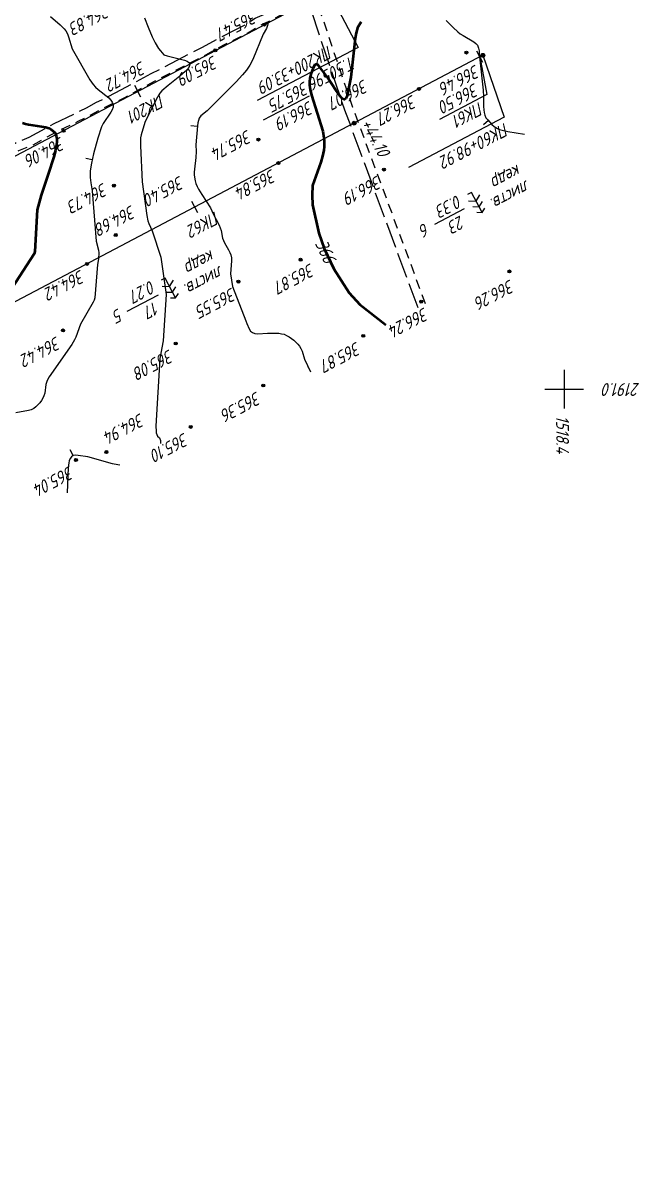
# Model space of a CAD drawing. Extents: x 1516777 to 1518423, y 2190420 to 2191479.
# Drawn here: x 1518231.9 to 1518423.2, y 2190756.9 to 2191113.6 of the extents above; entities that cross this region are included whole.
import ezdxf
from ezdxf.enums import TextEntityAlignment as Align

# ---------------------------------------------------------------- set-up
doc = ezdxf.new("R2010")
doc.units = 0
doc.linetypes.add('ИИDash_30_20', pattern=[5, 3, -2])
doc.linetypes.add('ИИDash_80_20', pattern=[10, 8, -2])
for name, color, linetype, lineweight in [('ИИ_ГЕОПУНКТ_025', 7, 'Continuous', 25), ('ИИ_ГЕОСЕТКА_025', 3, 'Continuous', 25), ('ИИ_ДОРОГА_025', 7, 'Continuous', 25), ('ИИ_ОТМЕТКА_025', 7, 'Continuous', 25), ('ИИ_ПИКЕТАЖ_025', 7, 'Continuous', 25), ('ИИ_РАЗМЕР_025', 7, 'Continuous', 25), ('ИИ_РЕЛЬЕФ_025', 34, 'Continuous', 25), ('ИИ_РЕЛЬЕФ_050', 34, 'Continuous', 50), ('ИИ_ТРАССА_ТРУБ_025', 7, 'Continuous', 25), ('ИИ_УГОДЬЯ_025', 7, 'Continuous', 25)]:
    doc.layers.add(name, color=color, linetype=linetype, lineweight=lineweight)
doc.styles.add('VNIPISIMPLEXCUR', font='simplex.shx', dxfattribs={"width": 0.8, "oblique": 15})
doc.dimstyles.new('ИИ-2000-м-dm$2', dxfattribs={"dimscale": 2, "dimtxt": 2.5, "dimasz": 2.5, "dimexe": 1.25, "dimexo": 0, "dimgap": 1, "dimtad": 2, "dimtoh": 1, "dimzin": 1, "dimdsep": 46, "dimtxsty": 'VNIPISIMPLEXCUR', "dimcen": 2.5, "dimaunit": 1, "dimazin": 0, "dimtfac": 1, "dimtmove": 1, "dimatfit": 2, "dimfxl": 1, "dimarcsym": 0})

# ---------------------------------------------------------------- blocks, each defined once
blk = doc.blocks.new('PICKET')
at = {"color": 0, "linetype": 'Continuous', "lineweight": 25}
for p, q in [((-0.2299999999999898, 0), (0.2299999999999898, 0)), ((0, 0.2299999999999898), (0, -0.2299999999999898))]:
    blk.add_line(p, q, dxfattribs=at)
blk.add_circle((0, 0), 0.23, dxfattribs=at)
at = {"color": 0, "linetype": 'Continuous', "style": 'VNIPISIMPLEXCUR', "oblique": 15, "width": 0.8}
blk.add_attdef('OTMETKA', (1.25, 0.3000000000000114), '', height=2, dxfattribs=at)
at = {"color": 8, "linetype": 'Continuous', "style": 'VNIPISIMPLEXCUR', "oblique": 15, "width": 0.8, "flags": 1}
blk.add_attdef('NOMER', (1.25, -2.699999999999989), '', height=2, dxfattribs=at)
blk = doc.blocks.new('ИИ053672А')
at = {"color": 0, "linetype": 'Continuous'}
for points in [[(0.8499999999999943, 2.009252271188814), (0, 2.5), (-0.8499999999999943, 2.009252271188814)], [(0.6999999999999886, 3.095854811567278), (0, 3.5), (-0.6999999999999886, 3.095854811567278)], [(0, 3.5), (0, 0), (0.6999999999999886, 0)], [(1, 0.9226497308103774), (0, 1.5), (-1, 0.9226497308103774)]]:
    blk.add_lwpolyline(points, dxfattribs=at)
at = {"color": 0, "linetype": 'Continuous', "style": 'VNIPISIMPLEXCUR', "oblique": 15, "width": 0.8}
blk.add_attdef('RACE1', text='', height=2, dxfattribs=at).set_placement((-2, 2.25), align=Align.RIGHT)
blk.add_attdef('HEIGHT', (2, 2.25), '', height=2, dxfattribs=at)
blk.add_attdef('DISTANCE', text='', height=2, dxfattribs=at).set_placement((8.5, 1.75), align=Align.MIDDLE_LEFT)
blk.add_attdef('RACE2', text='', height=2, dxfattribs=at).set_placement((-2, 1.25), align=Align.TOP_RIGHT)
blk.add_attdef('THICKNESS', text='', height=2, dxfattribs=at).set_placement((2, 1.25), align=Align.TOP_LEFT)
blk = doc.blocks.new('ИИ050052Р')
at = {"linetype": 'Continuous', "lineweight": 25}
h = blk.add_hatch(color=0, dxfattribs=at)
edge = h.paths.add_edge_path()
edge.add_arc((0, 0), 0.15, 0, 360)
at = {"color": 0, "linetype": 'Continuous', "lineweight": 25}
for radius in [0.75, 0.15]:
    blk.add_circle((0, 0), radius, dxfattribs=at)
at = {"color": 0, "linetype": 'Continuous', "style": 'VNIPISIMPLEXCUR', "oblique": 15, "width": 0.8}
for tag, p in [('CENTRE', (1.449999999999999, 0.6999999999999993)), ('HEIGHT', (1.449999999999999, -2.699999999999999))]:
    blk.add_attdef(tag, p, '', height=2, dxfattribs=at)
for tag, p in [('NUMBER', (-2, -1)), ('STATIONING', (-2, -4.399999999999999)), ('ALPHA', (-2, -7.799999999999999))]:
    blk.add_attdef(tag, text='', height=2, dxfattribs=at).set_placement(p, align=Align.RIGHT)
at = {"color": 253, "linetype": 'Continuous', "style": 'VNIPISIMPLEXCUR', "oblique": 15, "width": 0.8, "flags": 1}
blk.add_attdef('NOTE', text='', height=1.6, dxfattribs=at).set_placement((-2, -10.8), align=Align.RIGHT)
blk = doc.blocks.new('ИИ15001')
at = {"color": 0, "linetype": 'Continuous', "lineweight": 25}
blk.add_lwpolyline([(0, 1), (0, -1)], dxfattribs=at)
at = {"color": 0, "linetype": 'Continuous', "lineweight": 25, "style": 'VNIPISIMPLEXCUR', "oblique": 15, "width": 0.8}
blk.add_attdef('STATIONING', text='', height=2, dxfattribs=at).set_placement((0, 2), align=Align.CENTER)
at = {"color": 7, "linetype": 'Continuous', "lineweight": 25, "style": 'VNIPISIMPLEXCUR', "oblique": 15, "width": 0.8}
blk.add_attdef('HEIGHT', text='', height=2, dxfattribs=at).set_placement((0, -2), align=Align.TOP_CENTER)
blk = doc.blocks.new('ИИ15002')
at = {"linetype": 'Continuous', "lineweight": 25}
h = blk.add_hatch(color=0, dxfattribs=at)
edge = h.paths.add_edge_path()
edge.add_arc((0, 0), 0.3, 0, 360)
at = {"color": 0, "linetype": 'Continuous', "lineweight": 25}
blk.add_circle((0, 0), 0.3, dxfattribs=at)
at = {"color": 0, "linetype": 'Continuous', "style": 'VNIPISIMPLEXCUR', "oblique": 15, "width": 0.8}
blk.add_attdef('STATIONING', (1, 1.3), '', height=2, rotation=90, dxfattribs=at)
at = {"color": 7, "linetype": 'Continuous', "style": 'VNIPISIMPLEXCUR', "oblique": 15, "width": 0.8}
blk.add_attdef('HEIGHT', text='', height=2, dxfattribs=at).set_placement((0, -1.3), align=Align.TOP_CENTER)
blk = doc.blocks.new('ИИ053296')
at = {"color": 0, "linetype": 'Continuous', "lineweight": 25}
blk.add_lwpolyline([(0, 0), (1, 0)], dxfattribs=at)
blk = doc.blocks.new('ИИ05012')
at = {"color": 0, "linetype": 'Continuous', "lineweight": 25, "flags": 128}
for points in [[(0, 3), (0, -3)], [(-3, 0), (3, 0)]]:
    blk.add_lwpolyline(points, dxfattribs=at)
blk = doc.blocks.new('*D37')
at = {"layer": 'Defpoints', "color": 0, "transparency": 16777216}
for p in [(1516997.989117689, 2191462.818703343), (1518374.712982949, 2191103.606966416), (1517445.628366238, 2190623.90094925), (1517459.225933273, 2190587.383062673), (1517312.459169507, 2190543.969234263)]:
    blk.add_point(p, dxfattribs=at)
at = {"layer": 'ИИ_РАЗМЕР_025', "color": 0, "lineweight": -2, "transparency": 16777216}
for p, q in [((1517451.907036027, 2190631.639775507), (1517459.401615177, 2190635.588219115)), ((1517448.197307658, 2190623.461034629), (1517451.907036027, 2190631.639775507))]:
    blk.add_line(p, q, dxfattribs=at)
blk.add_arc((1517445.242116811, 2190613.924593856), 9.983829704201575, 50.89385693901729, 94.67139351845833, dxfattribs=at)
at = {"layer": 'ИИ_РАЗМЕР_025', "color": 0, "transparency": 16777216}
for points in [[(1517444.615323773, 2190623.235151891), (1517444.242725695, 2190624.515366111), (1517440.588382073, 2190622.757464767)], [(1517452.055120985, 2190622.094429455), (1517451.023893696, 2190621.249238318), (1517454.075080751, 2190618.578152021)]]:
    blk.add_solid(points, dxfattribs=at)
at = {"layer": 'ИИ_РАЗМЕР_025', "color": 0, "transparency": 16777216, "insert": (1517457.495017702, 2190631.192871004), "char_height": 4, "attachment_point": 5, "rotation": 207.7820525492964, "style": 'VNIPISIMPLEXCUR'}
blk.add_mtext('90%%d', dxfattribs=at)
blk = doc.blocks.new('*D38')
at = {"layer": 'Defpoints', "color": 0, "transparency": 16777216}
for p in [(1518374.712982949, 2191103.606966416), (1517383.3, 2190581.34), (1517389.762353102, 2190577.241759447), (1517312.459169507, 2190543.969234263), (1517433.621501464, 2190485.815147318)]:
    blk.add_point(p, dxfattribs=at)
at = {"layer": 'ИИ_РАЗМЕР_025', "color": 0, "lineweight": -2, "transparency": 16777216}
for p, q in [((1517396.55163276, 2190576.556311219), (1517404.046211911, 2190580.504754826)), ((1517390.593635129, 2190579.047496749), (1517396.55163276, 2190576.556311219))]:
    blk.add_line(p, q, dxfattribs=at)
blk.add_arc((1517383.32019976, 2190581.301654978), 7.614728582876131, 328.2343883130885, 357.3274604220979, dxfattribs=at)
at = {"layer": 'ИИ_РАЗМЕР_025', "color": 0, "transparency": 16777216}
for points in [[(1517390.275920276, 2190580.80168265), (1517391.577371895, 2190581.091512707), (1517390.057155916, 2190584.850952535)], [(1517390.249035033, 2190576.805401738), (1517389.339583188, 2190577.78042744), (1517386.869232006, 2190574.564559053)]]:
    blk.add_solid(points, dxfattribs=at)
at = {"layer": 'ИИ_РАЗМЕР_025', "color": 0, "transparency": 16777216, "insert": (1517402.139614436, 2190576.109406715), "char_height": 4, "attachment_point": 5, "rotation": 207.7820525492964, "style": 'VNIPISIMPLEXCUR'}
blk.add_mtext('90%%d', dxfattribs=at)
blk = doc.blocks.new('*D39')
at = {"layer": 'Defpoints', "color": 0, "transparency": 16777216}
for p in [(1518374.712982949, 2191103.606966416), (1517346.49, 2190565.290000001), (1517354.447122286, 2190558.501734652), (1517312.459169507, 2190543.969234264), (1517398.189337402, 2190467.149850846)]:
    blk.add_point(p, dxfattribs=at)
at = {"layer": 'ИИ_РАЗМЕР_025', "color": 0, "lineweight": -2, "transparency": 16777216}
blk.add_arc((1517347.888675645, 2190562.634913045), 7.752185883918825, 327.6817192129627, 357.8801865945453, dxfattribs=at)
at = {"layer": 'ИИ_РАЗМЕР_025', "color": 0, "transparency": 16777216}
for points in [[(1517354.985537163, 2190562.200113174), (1517356.285575668, 2190562.496217316), (1517354.747243989, 2190566.24828076)], [(1517354.892350127, 2190558.000723769), (1517353.987610851, 2190558.980123902), (1517351.501780091, 2190555.776206007)]]:
    blk.add_solid(points, dxfattribs=at)
at = {"layer": 'ИИ_РАЗМЕР_025', "color": 0, "transparency": 16777216, "insert": (1517360.548460298, 2190560.365579564), "char_height": 4, "attachment_point": 5, "rotation": 207.7820525492964, "style": 'VNIPISIMPLEXCUR'}
blk.add_mtext('90%%d', dxfattribs=at)
blk = doc.blocks.new('*D40')
at = {"layer": 'Defpoints', "color": 0, "transparency": 16777216}
for p in [(1518374.712982949, 2191103.606966416), (1517312.45916951, 2190543.96923426), (1517312.459169506, 2190543.969234263), (1517316.727927215, 2190536.606438646), (1517283.11858582, 2190423.927689761)]:
    blk.add_point(p, dxfattribs=at)
at = {"layer": 'ИИ_РАЗМЕР_025', "color": 0, "lineweight": -2, "transparency": 16777216}
for p, q in [((1517319.167893412, 2190538.732243212), (1517325.535950463, 2190526.652928907)), ((1517325.535950463, 2190526.652928907), (1517340.042234813, 2190534.29541884))]:
    blk.add_line(p, q, dxfattribs=at)
blk.add_arc((1517312.459169512, 2190543.969234265), 8.510760933244187, 283.4478863976549, 0.5992062132951251, dxfattribs=at)
at = {"layer": 'ИИ_РАЗМЕР_025', "color": 0, "transparency": 16777216}
for points in [[(1517320.323141391, 2190543.894806659), (1517321.615788667, 2190544.221671768), (1517319.988869702, 2190547.936181039)], [(1517314.436769138, 2190535.025158084), (1517314.440109387, 2190536.358487233), (1517310.438451814, 2190535.701843405)]]:
    blk.add_solid(points, dxfattribs=at)
at = {"layer": 'ИИ_РАЗМЕР_025', "color": 0, "transparency": 16777216, "insert": (1517334.807350273, 2190527.716008701), "char_height": 4, "attachment_point": 5, "rotation": 207.7820525492964, "style": 'VNIPISIMPLEXCUR'}
blk.add_mtext("131°31'", dxfattribs=at)

msp = doc.modelspace()

# ---------------------------------------------------------------- linework, layer by layer
at = {"layer": 'ИИ_ГЕОПУНКТ_025'}
for points in [[(1518326.78, 2191123.61), (1518336.016442044, 2191106.076545317), (1518304.642890483, 2191089.54770539)], [(1518320.778546869, 2191090.969515143), (1518306.489555885, 2191083.441504033)]]:
    msp.add_lwpolyline(points, dxfattribs=at)
at = {"layer": 'ИИ_ДОРОГА_025', "linetype": 'ИИDash_80_20', "flags": 128}
for points in [[(1517639.368673277, 2190764.984897732), (1517644.163435929, 2190767.510728958), (1517649.587047932, 2190770.432937525), (1517656.940542595, 2190774.176471267), (1517664.57973778, 2190777.988471639), (1517674.980222026, 2190783.800785466), (1517684.176293588, 2190788.730161854), (1517697.521508989, 2190795.721039357), (1517711.330754033, 2190802.988153902), (1517728.343465528, 2190812.138742147), (1517741.528137538, 2190818.933071143), (1517752.693519745, 2190824.661844882), (1517767.407822817, 2190832.186800128), (1517779.050532535, 2190839.001753569), (1517789.991667708, 2190844.613658411), (1517803.343580541, 2190851.797671647), (1517817.03714588, 2190858.666056652), (1517831.334933358, 2190866.256966677), (1517856.639239841, 2190879.218688997), (1517876.395194091, 2190889.646149937), (1517887.535465779, 2190896.201734145), (1517902.543638953, 2190904.108200682), (1517917.684139739, 2190912.222081058), (1517927.845247663, 2190917.573854963), (1517945.30185988, 2190926.771398977), (1517966.396741163, 2190937.261420131), (1517985.62398216, 2190947.597395307), (1517994.28272656, 2190952.108897195), (1517997.892411249, 2190953.931309348), (1517999.645513805, 2190954.897795484), (1518008.077674858, 2190959.486226392), (1518018.798433096, 2190964.76262495), (1518035.590642554, 2190973.731653851), (1518049.698598013, 2190980.714800183), (1518052.886969491, 2190982.394401203), (1518056.522543891, 2190984.446829514), (1518059.90868578, 2190986.253098117), (1518063.364932412, 2190988.218004722), (1518066.641053115, 2190989.979565585), (1518070.851691571, 2190992.400026629), (1518075.311931195, 2190994.899635718), (1518079.061770521, 2190996.975972557), (1518085.685833693, 2191000.694046503), (1518088.550415467, 2191002.150470668), (1518088.800248918, 2191002.285872027), (1518093.55694267, 2191004.863840652), (1518097.985137812, 2191006.821001476), (1518101.353949125, 2191008.34322575), (1518106.023169497, 2191010.681662585), (1518110.908102847, 2191013.254745322), (1518115.30226972, 2191015.691206365), (1518119.013772996, 2191017.810115699), (1518124.070321271, 2191020.360768598), (1518129.023633451, 2191022.884427103), (1518134.93640099, 2191025.848404176), (1518143.333326263, 2191030.330653211), (1518151.610809529, 2191034.633427391), (1518159.437619986, 2191038.701533182), (1518165.776339255, 2191042.115924427), (1518173.17601405, 2191046.01312368), (1518181.879914613, 2191050.598095454), (1518188.366430946, 2191053.890077773), (1518194.298112208, 2191057.098163983), (1518199.687449112, 2191059.968988622), (1518204.692836926, 2191063.957668663), (1518207.048531729, 2191065.908061584), (1518208.568008029, 2191067.209505137), (1518210.997862192, 2191068.533871476), (1518214.159402466, 2191069.770072536), (1518217.420829106, 2191071.263785854), (1518221.975458422, 2191072.987720272), (1518225.595327297, 2191074.105757674), (1518229.415145918, 2191076.382532424), (1518233.842165884, 2191078.152014776), (1518241.544131789, 2191082.417925497), (1518247.90921794, 2191085.467336688), (1518251.779453198, 2191087.439322539), (1518254.541643586, 2191088.927641307), (1518257.464481076, 2191090.3989028), (1518262.490791325, 2191092.946108616), (1518271.712093893, 2191097.938283925), (1518281.797364991, 2191103.150028639), (1518287.663517623, 2191106.152858089), (1518293.094060072, 2191109.137418419), (1518297.579456582, 2191111.378426614), (1518301.11159645, 2191113.243076009), (1518303.993069893, 2191115.094063941), (1518307.63272532, 2191116.740974429), (1518313.540745473, 2191119.924323246), (1518316.326911749, 2191121.327336478), (1518319.607282392, 2191122.880032004)], [(1518354.61191077, 2191025.199390482), (1518331.903937492, 2191086.526256074), (1518320.445992716, 2191120.400472569)]]:
    msp.add_lwpolyline(points, dxfattribs=at)
at = {"layer": 'ИИ_ДОРОГА_025', "linetype": 'ИИDash_30_20', "flags": 128}
for points in [[(1517642.705732725, 2190763.804127439), (1517645.385984286, 2190765.216056158), (1517650.793616398, 2190768.129654858), (1517658.110793516, 2190771.854699981), (1517665.795044955, 2190775.689183672), (1517676.228678647, 2190781.520023077), (1517685.393735351, 2190786.432774551), (1517698.730165859, 2190793.419050096), (1517712.551992766, 2190800.692785846), (1517729.554860238, 2190809.838079309), (1517742.717088661, 2190816.620842669), (1517753.878886027, 2190822.347777085), (1517768.657457246, 2190829.905599326), (1517780.301513525, 2190836.721340964), (1517791.201051478, 2190842.311909846), (1517804.542637019, 2190849.490366469), (1517818.22975138, 2190856.355515808), (1517832.537274112, 2190863.951594425), (1517857.838777467, 2190876.911880888), (1517877.662001206, 2190887.374847577), (1517888.801393263, 2190893.929914161), (1517903.763628613, 2190901.812180159), (1517918.904022879, 2190909.926003451), (1517929.056865988, 2190915.273424344), (1517946.486843035, 2190924.456934781), (1517967.59142202, 2190934.951778389), (1517986.840267424, 2190945.299367432), (1517995.469364185, 2190949.795421886), (1517999.10633407, 2190951.631609446), (1518000.894520655, 2190952.617437421), (1518009.273600493, 2190957.176983742), (1518019.985282473, 2190962.44891527), (1518036.780086148, 2190971.41932979), (1518050.881376618, 2190978.39917709), (1518054.132223432, 2190980.111689469), (1518057.773666818, 2190982.16743106), (1518061.163255192, 2190983.975538119), (1518064.623250275, 2190985.942575751), (1518067.904839048, 2190987.707076779), (1518072.135157488, 2190990.138850749), (1518076.577221096, 2190992.628273628), (1518080.327819788, 2190994.705030939), (1518086.91183072, 2190998.400623639), (1518089.759232115, 2190999.848312875), (1518090.039114963, 2191000), (1518094.703761284, 2191002.528082002), (1518099.045988706, 2191004.447247063), (1518102.471837627, 2191005.995244236), (1518107.21128515, 2191008.368852199), (1518112.144494251, 2191010.967363637), (1518116.577250722, 2191013.425221694), (1518120.244608138, 2191015.518928013), (1518125.245963799, 2191018.041740339), (1518130.196371528, 2191020.563919058), (1518136.131346948, 2191023.53902859), (1518144.54513286, 2191028.030277775), (1518152.809993807, 2191032.326490662), (1518160.653734389, 2191036.403396145), (1518166.998659389, 2191039.821130147), (1518174.387595866, 2191043.712673833), (1518183.074198365, 2191048.28853346), (1518189.573407176, 2191051.58695736), (1518195.527747442, 2191054.807298448), (1518201.120818583, 2191057.786649475), (1518206.332199824, 2191061.939481006), (1518208.723369037, 2191063.919244896), (1518210.052000568, 2191065.057228385), (1518212.097797316, 2191066.172268287), (1518215.174951806, 2191067.375473469), (1518218.423485924, 2191068.863282091), (1518222.820105539, 2191070.527409587), (1518226.659549069, 2191071.713265102), (1518230.570361737, 2191074.044276185), (1518234.958931261, 2191075.798389873), (1518242.736721188, 2191080.106297471), (1518249.061255996, 2191083.13628116), (1518252.986447039, 2191085.136268416), (1518255.743027144, 2191086.621564261), (1518258.636640794, 2191088.078115424), (1518263.697576893, 2191090.642868738), (1518272.927934181, 2191095.639946037), (1518282.986547413, 2191100.837914821), (1518288.88227467, 2191103.855883248), (1518294.301684448, 2191106.834325198), (1518298.767536869, 2191109.065568712), (1518302.423496302, 2191110.995583604), (1518305.238238523, 2191112.803705034), (1518308.786682395, 2191114.409343136), (1518314.74230841, 2191117.618342858), (1518317.467939233, 2191118.99087261), (1518320.445992716, 2191120.400472569)], [(1518356.931856486, 2191026.421630537), (1518334.355003731, 2191087.394382154), (1518322.801247169, 2191121.551856183)]]:
    msp.add_lwpolyline(points, dxfattribs=at)
at = {"layer": 'ИИ_ПИКЕТАЖ_025', "color": 4}
msp.add_lwpolyline([(1518374.712982948, 2191103.606966415), (1518381.322700856, 2191084.397928998), (1518351.673635369, 2191068.777617205)], dxfattribs=at)
at = {"layer": 'ИИ_ПИКЕТАЖ_025', "color": 4, "elevation": 366.5}
msp.add_lwpolyline([(1518373.755419601, 2191103.102483802), (1518375.962725243, 2191091.490901801), (1518361.22269073, 2191083.725262947)], dxfattribs=at)
at = {"layer": 'ИИ_РЕЛЬЕФ_025'}
for points, elevation in [([(1518240.412819447, 2191115.644174856), (1518243.43561978, 2191113.113082966), (1518244.100285077, 2191112.47652281), (1518244.684571578, 2191111.835931996), (1518245.166496842, 2191111.190052632), (1518245.682369518, 2191110.274529839), (1518246.06864952, 2191109.353276676), (1518247.181793954, 2191105.649162791), (1518252.607362319, 2191095.98926631), (1518253.667866667, 2191094.494666667), (1518254.380312913, 2191093.694621147), (1518255.193264805, 2191092.960911351), (1518258.540754832, 2191090.364339459), (1518259.174204455, 2191089.718490823), (1518259.635347524, 2191089.041450928), (1518259.878715341, 2191088.316965277), (1518259.866006379, 2191087.52059099), (1518259.613355197, 2191086.724579125), (1518259.178971761, 2191085.918613449), (1518256.788314757, 2191082.38888798), (1518256.318419512, 2191081.378409756), (1518255.13673912, 2191077.930562314), (1518253.750045198, 2191072.968198372), (1518253.12972347, 2191070.098794515), (1518252.861144866, 2191068.389213144), (1518252.78056369, 2191067.623931548), (1518252.737644034, 2191066.626729815), (1518252.769569388, 2191065.709247286), (1518252.976306024, 2191064.026473437), (1518253.337441667, 2191061.556666667), (1518254.606370588, 2191045.956470588), (1518255.321687722, 2191043.160152035), (1518255.439728572, 2191042.233093877), (1518255.298051209, 2191040.452757452), (1518255.0225454, 2191038.678032153), (1518254.17482094, 2191028.352140227), (1518254.017245454, 2191027.619090909), (1518253.734730504, 2191026.917027732), (1518249.744, 2191020.114416), (1518248.285030113, 2191016.094618818), (1518247.878518519, 2191015.256666667), (1518247.01371364, 2191013.799824841), (1518240.047885041, 2191003.795982725), (1518239.629255485, 2191003.038505523), (1518239.2899, 2191002.296733333), (1518239.021807465, 2191001.373882598), (1518238.647054894, 2190998.710769374), (1518238.408420089, 2190997.862448041), (1518238.040215566, 2190997.137573182), (1518237.605539702, 2190996.410018042), (1518237.108022548, 2190995.704226378), (1518236.551294154, 2190995.044641946), (1518235.920062664, 2190994.47976073), (1518235.274723853, 2190993.961869797), (1518234.478697746, 2190993.56704034), (1518233.587121789, 2190993.293667283), (1518229.702318464, 2190992.605029733)], 364.5), ([(1518269.680181012, 2191115.215841118), (1518270.728257852, 2191112.303484478), (1518272.020061038, 2191109.318012387), (1518272.990281356, 2191107.439379242), (1518274.029246497, 2191105.756702255), (1518274.569561125, 2191105.017403811), (1518275.12112526, 2191104.361362194), (1518275.68196, 2191103.8), (1518276.639191969, 2191103.475381597), (1518282.038021186, 2191102.092948036), (1518282.837482584, 2191101.762034608), (1518283.409229728, 2191101.378792806), (1518283.695714286, 2191100.928571429), (1518283.663016822, 2191100.425012797), (1518283.384754045, 2191099.858935816), (1518282.899699426, 2191099.240211804), (1518282.246626435, 2191098.578712079), (1518280.59151922, 2191097.166870762), (1518276.971117025, 2191094.264217582), (1518275.054447356, 2191092.592124077), (1518274.414848781, 2191091.855151219), (1518274.052461735, 2191091.314784998), (1518273.259793618, 2191089.922729422), (1518269.737078049, 2191082.740239025), (1518268.61835028, 2191078.968878875), (1518268.433233333, 2191078.009708333), (1518268.365119692, 2191077.184876069), (1518268.385649076, 2191075.508141107), (1518268.946538462, 2191064.292307692), (1518270.330428326, 2191053.921432551), (1518270.685354545, 2191052.257727273), (1518270.981394173, 2191051.350447752), (1518271.985377273, 2191049.082727273), (1518274.74, 2191040.93005), (1518276.333076923, 2191029.352342308), (1518275.4633, 2191014.973333334), (1518274.422177778, 2191009.455555556), (1518273.159660183, 2190988.475468217), (1518273.222325987, 2190986.954545843), (1518273.309041074, 2190986.351148315), (1518273.718964671, 2190985.415922679), (1518274.243548915, 2190984.805874184), (1518274.569012503, 2190984.045434029), (1518274.613160195, 2190983.296845655), (1518274.605094475, 2190983.048604426)], 365), ([(1518308.063407109, 2191113.798644758), (1518307.837916529, 2191112.860626229), (1518307.496233847, 2191111.943118568), (1518306.46429218, 2191110.169635848), (1518303.243429469, 2191102.29101231), (1518302.339610088, 2191100.599339711), (1518301.292247428, 2191099.009854984), (1518300.112472509, 2191097.51905837), (1518298.123247702, 2191095.3518971), (1518289.134125117, 2191086.4117047), (1518287.17845136, 2191084.813129701), (1518286.656735892, 2191084.054842166), (1518286.391977952, 2191083.385685043), (1518286.193823679, 2191082.60118841), (1518286.048952339, 2191081.724420168), (1518285.552704833, 2191075.817909452), (1518285.672721768, 2191073.712649951), (1518285.530825276, 2191071.890093534), (1518285.130199117, 2191068.223562927), (1518285.090893189, 2191067.318085365), (1518285.110578238, 2191066.423421985), (1518285.352683226, 2191064.671260436), (1518285.620893362, 2191063.791090711), (1518285.977683426, 2191062.927159394), (1518286.407421666, 2191062.076600882), (1518287.423215664, 2191060.404139871), (1518290.145071098, 2191056.256419357), (1518290.956577386, 2191054.367507539), (1518292.818637013, 2191050.866623153), (1518293.185867673, 2191049.995811418), (1518293.425068866, 2191049.210702877), (1518293.900322512, 2191046.866249888), (1518294.145154078, 2191046.080038995), (1518294.485862174, 2191045.35576661), (1518295.772280144, 2191043.169857985), (1518296.154341392, 2191042.411607105), (1518296.489192308, 2191041.643115385), (1518296.623758909, 2191040.730460249), (1518296.641476645, 2191039.771712829), (1518296.322851373, 2191035.783082195), (1518297.018156839, 2191031.873035106), (1518301.06816682, 2191021.166842779), (1518301.446267192, 2191020.378815499), (1518302.147127801, 2191018.720220877), (1518302.580568308, 2191018.014733658), (1518303.143135795, 2191017.501839912), (1518303.917283264, 2191017.229056022), (1518304.835374971, 2191017.170965611), (1518307.836411639, 2191017.364740344), (1518308.708408624, 2191017.336937991), (1518310.473056321, 2191017.363441723), (1518311.338920563, 2191017.311258788), (1518312.183957879, 2191017.176278861), (1518313.016759228, 2191016.992655118), (1518313.767140887, 2191016.652798885), (1518314.526134601, 2191016.215860076), (1518315.274091615, 2191015.702215204), (1518315.991363174, 2191015.132240784), (1518316.658300521, 2191014.52631333), (1518317.255254901, 2191013.904809353), (1518317.762577557, 2191013.28810537), (1518318.222150899, 2191012.541095882), (1518318.557392482, 2191011.750242935), (1518319.349977075, 2191009.302523881), (1518321.179408809, 2191005.355147645)], 365.5), ([(1518363.333521578, 2191114.436742275), (1518365.534947809, 2191112.205481535), (1518366.915953187, 2191110.933743201), (1518367.713074684, 2191110.311260017), (1518368.575859056, 2191109.754092402), (1518371.936476153, 2191107.802774037), (1518372.567213043, 2191107.290331575), (1518373.039468066, 2191106.730463605), (1518373.409928354, 2191105.865231039), (1518373.538283419, 2191104.959466518), (1518373.569796395, 2191104.037489215), (1518373.649730415, 2191103.123618302), (1518374.791370081, 2191092.744954913), (1518374.8969323, 2191090.766291096), (1518374.964212645, 2191087.702067106), (1518375.03520635, 2191086.731980851), (1518375.160837847, 2191085.819631556), (1518375.35931973, 2191084.984264874), (1518375.648864597, 2191084.245126458), (1518376.303542899, 2191083.556440715), (1518377.527033678, 2191082.174852888), (1518378.291874405, 2191081.516058235), (1518379.289464188, 2191080.901334709), (1518379.935780701, 2191080.614623425), (1518380.698982055, 2191080.363282837), (1518382.512645727, 2191079.942797789), (1518387.627715088, 2191079.088622994)], 366.5), ([(1518320.623795843, 2191006.5539972), (1518320.441366434, 2191006.94762627)], 365.5), ([(1518261.962549556, 2190976.388006857), (1518261.356761712, 2190976.461750933), (1518259.671657495, 2190976.804029643), (1518252.049627073, 2190978.92586194), (1518249.058279915, 2190979.41230377), (1518248.168802377, 2190979.466378677), (1518247.467691655, 2190979.331326938), (1518247.000669598, 2190978.931327806), (1518246.583126618, 2190978.481650011), (1518246.277224983, 2190977.700327754), (1518246.135249791, 2190977.123471676), (1518245.935640814, 2190975.587189959), (1518245.623056348, 2190967.779709285)], 365)]:
    msp.add_lwpolyline(points, dxfattribs=dict(at, elevation=elevation))
at = {"layer": 'ИИ_РЕЛЬЕФ_050'}
for points, elevation in [([(1518336.908205129, 2191114.039487179), (1518335.844096792, 2191112.124640873), (1518335.53682803, 2191111.271944445), (1518335.372111951, 2191110.59917746), (1518335.104739705, 2191108.97311625), (1518333.695538795, 2191096.815709707), (1518333.287405251, 2191094.801032712), (1518332.718256263, 2191091.596085236), (1518332.471138164, 2191090.771678721), (1518332.166618296, 2191090.191181516), (1518331.787476127, 2191089.927766414), (1518331.351777777, 2191090.016059895), (1518330.847015775, 2191090.397815892), (1518330.285377824, 2191091.021246902), (1518329.04022489, 2191092.78598395), (1518326.403666581, 2191096.936908078), (1518325.785152682, 2191097.802014102), (1518323.978184953, 2191100.050686882), (1518323.42422356, 2191100.602301604), (1518322.954894236, 2191100.807516302), (1518322.366173982, 2191100.335187352), (1518321.904808995, 2191099.363384963), (1518321.418363846, 2191098.078346299), (1518321.201976673, 2191097.302713356), (1518321.032945767, 2191096.431341097), (1518320.933370629, 2191095.458981842), (1518320.925350758, 2191094.380387911), (1518320.985642975, 2191093.698322481), (1518321.109905099, 2191092.948559225), (1518321.519284353, 2191091.272107389), (1518325.014100297, 2191080.017762333), (1518325.370924064, 2191078.026957579), (1518325.462844351, 2191077.083746373), (1518325.486752, 2191076.184052), (1518325.43795823, 2191075.184664623), (1518325.325912968, 2191074.20578381), (1518324.942428687, 2191072.299698723), (1518324.397020588, 2191070.446110441), (1518321.810578651, 2191063.162999319), (1518321.665843943, 2191060.208406033), (1518321.86160625, 2191057.187408086), (1518323.818730263, 2191048.380390864), (1518325.450669375, 2191043.62818566), (1518328.451318494, 2191037.30301948), (1518333.207514491, 2191029.904923776), (1518336.556916909, 2191026.214618933), (1518344.549055629, 2191019.897876514)], 366), ([(1518231.773926804, 2191082.668958287), (1518232.660183845, 2191082.368154561), (1518233.644759452, 2191082.141801781), (1518238.964699579, 2191081.293089643), (1518239.892556748, 2191081.01321508), (1518240.648488992, 2191080.597578944), (1518241.300813723, 2191080.101122634), (1518241.849612403, 2191079.524560723), (1518242.106467626, 2191078.930284022), (1518242.274864174, 2191078.265709579), (1518242.361274632, 2191077.535981133), (1518242.372171588, 2191076.74624242), (1518242.314027626, 2191075.901637177), (1518242.016507294, 2191074.068402051), (1518241.520494326, 2191072.077425652), (1518239.751867383, 2191066.679912787), (1518237.558316606, 2191060.146316241), (1518236.307114286, 2191055.67), (1518235.580185714, 2191042.687428572), (1518235.379904546, 2191042.011818182), (1518227.376666667, 2191029.628888889)], 364)]:
    msp.add_lwpolyline(points, dxfattribs=dict(at, elevation=elevation))
at = {"layer": 'ИИ_ТРАССА_ТРУБ_025', "color": 4}
for points in [[(1518356.054384463, 2191139.029917545), (1518326.78, 2191123.61), (1518126.36, 2191018.02), (1517878.75, 2190887.57), (1517637.12, 2190760.28), (1517400.06, 2190635.39), (1517285.1, 2190853.45), (1517160.06, 2191090.88), (1517083.07, 2191237.03), (1516971.454696505, 2191448.835863468)], [(1518374.712982948, 2191103.606966415), (1517312.459169506, 2190543.969234263), (1516865.230252395, 2191392.858784392)]]:
    msp.add_lwpolyline(points, dxfattribs=at)
at = {"layer": 'ИИ_УГОДЬЯ_025'}
for points in [[(1518368.966783307, 2191055.950974228), (1518359.734924283, 2191051.087262202)], [(1518273.845912755, 2191029.192072032), (1518264.129311409, 2191024.072978392)]]:
    msp.add_lwpolyline(points, dxfattribs=at)

# ---------------------------------------------------------------- block references
at = {"layer": 'ИИ_ГЕОПУНКТ_025'}
ref = msp.add_blockref('ИИ050052Р', (1518326.78, 2191123.61, 365.75), dxfattribs=dict(at, xscale=2, yscale=2, zscale=2, rotation=207.7819444444445))
ref.add_attrib('NUMBER', 'Т.50596', dxfattribs={"layer": '0', "color": 0, "linetype": 'Continuous', "height": 3.999999999999998, "rotation": 207.7819444471985, "style": 'VNIPISIMPLEXCUR', "oblique": 14.99999999999995, "width": 0.8000000000000008}).set_placement((1518320.322735983, 2191096.310732919), align=Align.RIGHT)
ref.add_attrib('CENTRE', '366.19', (1518320.929839826, 2191089.593365071), dxfattribs={"layer": '0', "color": 0, "linetype": 'Continuous', "height": 3.999999999999998, "rotation": 207.7819444471985, "style": 'VNIPISIMPLEXCUR', "oblique": 14.99999999999995, "width": 0.8000000000000008})
ref.add_attrib('HEIGHT', '365.75', (1518319.417299478, 2191095.659862341), dxfattribs={"layer": '0', "color": 0, "linetype": 'Continuous', "height": 3.999999999999998, "rotation": 207.7819444471985, "style": 'VNIPISIMPLEXCUR', "oblique": 14.99999999999995, "width": 0.8000000000000008})
ref.add_attrib('STATIONING', 'ПК200+33.09', dxfattribs={"layer": '0', "color": 0, "linetype": 'Continuous', "height": 3.999999999999998, "rotation": 207.7819444471985, "style": 'VNIPISIMPLEXCUR', "oblique": 14.99999999999995, "width": 0.8000000000000008}).set_placement((1518304.65519683, 2191095.188770509), align=Align.RIGHT)
at = {"layer": 'ИИ_ГЕОСЕТКА_025', "xscale": 2, "yscale": 2, "zscale": 2}
msp.add_blockref('ИИ05012', (1518400, 2191000), dxfattribs=at)
at = {"layer": 'ИИ_ОТМЕТКА_025', "xscale": 2, "yscale": 2, "zscale": 2, "rotation": 207.7819444444445}
for p, values in [((1518259.63, 2191121.3, 364.83), {'OTMETKA': '364.83'}), ((1518354.90100639, 2191093.169225933, 366.27), {'OTMETKA': '366.27'}), ((1518311.214854023, 2191070.153616172, 365.84), {'OTMETKA': '365.84'}), ((1518343.9999, 2191068.14, 366.19), {'OTMETKA': '366.19'}), ((1518251.796495799, 2191038.849652069, 364.42), {'OTMETKA': '364.42'}), ((1518298.79927706, 2191033.33962329, 365.55), {'OTMETKA': '365.55'}), ((1518244.32, 2191018.19, 364.42), {'OTMETKA': '364.42'}), ((1518337.56, 2191016.52, 365.87), {'OTMETKA': '365.87'}), ((1518279.36, 2191014.14, 365.08), {'OTMETKA': '365.08'}), ((1518306.5299, 2191001.09, 365.36), {'OTMETKA': '365.36'}), ((1518283.9899, 2190988.25, 365.1), {'OTMETKA': '365.10'}), ((1518248.34584498, 2190977.95638849, 365.04), {'OTMETKA': '365.04'})]:
    msp.add_blockref('PICKET', p, dxfattribs=at).add_auto_attribs(values)
at = {"layer": 'ИИ_ОТМЕТКА_025'}
ref = msp.add_blockref('PICKET', (1518306.877865224, 2191113.16201981, 365.47), dxfattribs=dict(at, xscale=2, yscale=2, zscale=2, rotation=207.7819444444445))
ref.add_attrib('OTMETKA', '365.47', (1518303.343178949, 2191117.769565401, 365.47), dxfattribs={"layer": '0', "color": 0, "linetype": 'Continuous', "height": 4, "rotation": 207.7819444471985, "style": 'VNIPISIMPLEXCUR', "oblique": 15, "width": 0.8})
ref = msp.add_blockref('PICKET', (1518291.62, 2191105.15, 365.09), dxfattribs=dict(at, xscale=2, yscale=2, zscale=2, rotation=207.7819444444445))
ref.add_attrib('OTMETKA', '365.09', (1518291.181221636, 2191103.708676202, -348.3100000000001), dxfattribs={"layer": '0', "color": 0, "linetype": 'Continuous', "height": 4, "rotation": 207.7819444471985, "style": 'VNIPISIMPLEXCUR', "oblique": 15, "width": 0.8})
ref = msp.add_blockref('PICKET', (1518369.63443199, 2191104.4603698, 366.46), dxfattribs=dict(at, xscale=2, yscale=2, zscale=2, rotation=207.7819444444445))
ref.add_attrib('OTMETKA', '366.46', (1518372.549319497, 2191100.868642623, 366.46), dxfattribs={"layer": '0', "color": 0, "linetype": 'Continuous', "height": 4, "rotation": 207.7819444471985, "style": 'VNIPISIMPLEXCUR', "oblique": 15, "width": 0.8})
ref = msp.add_blockref('PICKET', (1518244.51, 2191080.18, 364.06), dxfattribs=dict(at, xscale=2, yscale=2, zscale=2, rotation=207.7819444444445))
ref.add_attrib('OTMETKA', '364.06', (1518243.704031189, 2191078.473665497, -349.3400000000001), dxfattribs={"layer": '0', "color": 0, "linetype": 'Continuous', "height": 4, "rotation": 207.7819444471985, "style": 'VNIPISIMPLEXCUR', "oblique": 15, "width": 0.8})
ref = msp.add_blockref('PICKET', (1518305.0099, 2191077.46, 365.74), dxfattribs=dict(at, xscale=2, yscale=2, zscale=2, rotation=207.7819444444445))
ref.add_attrib('OTMETKA', '365.74', (1518301.711680614, 2191080.616115257, 365.74), dxfattribs={"layer": '0', "color": 0, "linetype": 'Continuous', "height": 4, "rotation": 207.7819444471985, "style": 'VNIPISIMPLEXCUR', "oblique": 15, "width": 0.8})
ref = msp.add_blockref('PICKET', (1518260.13, 2191063.15, 364.73), dxfattribs=dict(at, xscale=2, yscale=2, zscale=2, rotation=207.7819444444445))
ref.add_attrib('OTMETKA', '364.73', (1518256.966802748, 2191064.176865044, 364.73), dxfattribs={"layer": '0', "color": 0, "linetype": 'Continuous', "height": 3.999999999999999, "rotation": 207.7819444471985, "style": 'VNIPISIMPLEXCUR', "oblique": 15.00000000000011, "width": 0.8000000000000006})
ref = msp.add_blockref('PICKET', (1518260.6999, 2191047.82, 364.68), dxfattribs=dict(at, xscale=2, yscale=2, zscale=2, rotation=207.7819444444445))
ref.add_attrib('OTMETKA', '364.68', (1518265.666881337, 2191057.24759391, 364.68), dxfattribs={"layer": '0', "color": 0, "linetype": 'Continuous', "height": 4, "rotation": 207.7819444471985, "style": 'VNIPISIMPLEXCUR', "oblique": 15, "width": 0.8})
ref = msp.add_blockref('PICKET', (1518318.12, 2191040.16, 365.87), dxfattribs=dict(at, xscale=2, yscale=2, zscale=2, rotation=207.7819444444445))
ref.add_attrib('OTMETKA', '365.87', (1518321.281025834, 2191039.190508686, 365.87), dxfattribs={"layer": '0', "color": 0, "linetype": 'Continuous', "height": 4, "rotation": 207.7819444471985, "style": 'VNIPISIMPLEXCUR', "oblique": 15, "width": 0.8})
ref = msp.add_blockref('PICKET', (1518382.9899, 2191036.5, 366.26), dxfattribs=dict(at, xscale=2, yscale=2, zscale=2, rotation=207.7819444444445))
ref.add_attrib('OTMETKA', '366.26', (1518383.289272735, 2191034.161239781, 366.26), dxfattribs={"layer": '0', "color": 0, "linetype": 'Continuous', "height": 4, "rotation": 207.7819444471985, "style": 'VNIPISIMPLEXCUR', "oblique": 15, "width": 0.8})
ref = msp.add_blockref('PICKET', (1518355.60066221, 2191027.13208563, 366.24), dxfattribs=dict(at, xscale=2, yscale=2, zscale=2, rotation=207.7819444444445))
ref.add_attrib('OTMETKA', '366.24', (1518356.648095305, 2191025.494927291, 366.24), dxfattribs={"layer": '0', "color": 0, "linetype": 'Continuous', "height": 4, "rotation": 207.7819444471985, "style": 'VNIPISIMPLEXCUR', "oblique": 15, "width": 0.8})
ref = msp.add_blockref('PICKET', (1518257.82110229, 2190980.43655881, 364.94), dxfattribs=dict(at, xscale=2, yscale=2, zscale=2, rotation=207.7819444444445))
ref.add_attrib('OTMETKA', '364.94', (1518268.441713889, 2190992.623073452, 364.94), dxfattribs={"layer": '0', "color": 0, "linetype": 'Continuous', "height": 4, "rotation": 207.7819444471985, "style": 'VNIPISIMPLEXCUR', "oblique": 15, "width": 0.8})
at = {"layer": 'ИИ_ПИКЕТАЖ_025', "color": 4}
ref = msp.add_blockref('ИИ15001', (1518373.755419601, 2191103.102483801, 366.5), dxfattribs=dict(at, xscale=2, yscale=2, zscale=2, rotation=207.7821))
ref.add_attrib('STATIONING', 'ПК61', dxfattribs={"layer": '0', "color": 0, "linetype": 'Continuous', "lineweight": 25, "height": 4.000000000000001, "rotation": 207.782100002294, "style": 'VNIPISIMPLEXCUR', "oblique": 15.00000000000003, "width": 0.8}).set_placement((1518369.446599776, 2191087.056731061), align=Align.CENTER)
ref.add_attrib('HEIGHT', '366.50', dxfattribs={"layer": '0', "color": 7, "linetype": 'Continuous', "lineweight": 25, "height": 4.000000000000001, "rotation": 207.7819444471985, "style": 'VNIPISIMPLEXCUR', "oblique": 15.00000000000019, "width": 0.7999999999999998}).set_placement((1518368.400083107, 2191088.592220967), align=Align.TOP_CENTER)
ref = msp.add_blockref('ИИ15001', (1518267.580536265, 2191092.421139734, 364.72), dxfattribs=dict(at, xscale=2, yscale=2, zscale=2, rotation=207.7822))
ref.add_attrib('STATIONING', 'ПК201', dxfattribs={"layer": '0', "color": 0, "linetype": 'Continuous', "lineweight": 25, "height": 4, "rotation": 207.7822000018172, "style": 'VNIPISIMPLEXCUR', "oblique": 14.99999999999995, "width": 0.8000000000000004}).set_placement((1518269.44498349, 2191088.882236437), align=Align.CENTER)
ref.add_attrib('HEIGHT', '364.72', dxfattribs={"layer": '0', "color": 7, "linetype": 'Continuous', "lineweight": 25, "height": 3.999999999999999, "rotation": 207.7819444471985, "style": 'VNIPISIMPLEXCUR', "oblique": 15.00000000000019, "width": 0.8000000000000003}).set_placement((1518264.978425956, 2191095.417037301), align=Align.TOP_CENTER)
ref = msp.add_blockref('ИИ15002', (1518374.712982948, 2191103.606966415), dxfattribs=dict(at, xscale=2, yscale=2, zscale=2, rotation=117.7797222222222))
ref.add_attrib('STATIONING', 'ПК60+98.92', (1518381.580771723, 2191082.808742366), dxfattribs={"layer": '0', "color": 0, "linetype": 'Continuous', "height": 4.000000000000003, "rotation": 207.7819444444445, "style": 'VNIPISIMPLEXCUR', "oblique": 14.99999999999986, "width": 0.7999999999999993})
ref = msp.add_blockref('ИИ15002', (1518334.751169839, 2191082.553487314, 366.07), dxfattribs=dict(at, xscale=2, yscale=2, zscale=2, rotation=297.7797222222222))
ref.add_attrib('STATIONING', '+44.10', (1518336.7079244, 2191082.611407547, 366.07), dxfattribs={"layer": '0', "color": 0, "linetype": 'Continuous', "height": 4.000000000000003, "rotation": 297.779722224543, "style": 'VNIPISIMPLEXCUR', "oblique": 14.99999999999986, "width": 0.7999999999999993})
ref.add_attrib('HEIGHT', '366.07', dxfattribs={"layer": '0', "color": 7, "linetype": 'Continuous', "height": 4, "rotation": 207.7819444444445, "style": 'VNIPISIMPLEXCUR', "oblique": 14.99999999999995, "width": 0.8000000000000002}).set_placement((1518334.113072009, 2191089.75663539, 366.07), align=Align.TOP_CENTER)
ref = msp.add_blockref('ИИ15001', (1518285.282717223, 2191056.491530857, 365.4), dxfattribs=dict(at, xscale=2, yscale=2, zscale=2, rotation=207.7821))
ref.add_attrib('STATIONING', 'ПК62', dxfattribs={"layer": '0', "color": 0, "linetype": 'Continuous', "lineweight": 25, "height": 4.000000000000001, "rotation": 207.782100002294, "style": 'VNIPISIMPLEXCUR', "oblique": 15.00000000000003, "width": 0.8}).set_placement((1518287.147158272, 2191052.952624306), align=Align.CENTER)
ref.add_attrib('HEIGHT', '365.40', dxfattribs={"layer": '0', "color": 7, "linetype": 'Continuous', "lineweight": 25, "height": 4.000000000000001, "rotation": 207.7819444471985, "style": 'VNIPISIMPLEXCUR', "oblique": 15.00000000000019, "width": 0.7999999999999998}).set_placement((1518276.82046319, 2191059.792835124), align=Align.TOP_CENTER)
at = {"layer": 'ИИ_РЕЛЬЕФ_025', "xscale": 2, "yscale": 2, "zscale": 2}
for p, rotation in [((1518376.443471207, 2191083.398431147, 366.5), 221.5270923459345), ((1518286.031567133, 2191081.517495396, 365.5), 175.1974575459345), ((1518253.366333312, 2191071.193273672, 364.5), 167.8012465559345), ((1518247.467691654, 2190979.331326938, 365), 116.8673556964132)]:
    msp.add_blockref('ИИ053296', p, dxfattribs=dict(at, rotation=rotation))
at = {"layer": 'ИИ_УГОДЬЯ_025'}
ref = msp.add_blockref('ИИ053672А', (1518371.2075505, 2191061.010973101), dxfattribs=dict(at, xscale=2, yscale=2, zscale=2, rotation=207.7819444444445))
ref.add_attrib('RACE1', 'листв.', dxfattribs={"layer": '0', "color": 0, "linetype": 'Continuous', "height": 4, "rotation": 207.7819444471985, "style": 'VNIPISIMPLEXCUR', "oblique": 15, "width": 0.8}).set_placement((1518376.843947484, 2191058.894128978), align=Align.RIGHT)
ref.add_attrib('RACE2', 'кедр', dxfattribs={"layer": '0', "color": 0, "linetype": 'Continuous', "height": 4, "rotation": 207.7819444471985, "style": 'VNIPISIMPLEXCUR', "oblique": 15, "width": 0.8}).set_placement((1518379.054943108, 2191061.916021828), align=Align.TOP_RIGHT)
ref.add_attrib('HEIGHT', '23', (1518367.849677213, 2191054.004879749), dxfattribs={"layer": '0', "color": 0, "linetype": 'Continuous', "height": 4, "rotation": 207.7819444471985, "style": 'VNIPISIMPLEXCUR', "oblique": 15, "width": 0.8})
ref.add_attrib('THICKNESS', '0.33', dxfattribs={"layer": '0', "color": 0, "linetype": 'Continuous', "height": 4, "rotation": 207.7819444471985, "style": 'VNIPISIMPLEXCUR', "oblique": 15, "width": 0.8}).set_placement((1518368.833908538, 2191056.934721903), align=Align.TOP_LEFT)
ref.add_attrib('DISTANCE', '6', dxfattribs={"layer": '0', "color": 0, "linetype": 'Continuous', "height": 4, "rotation": 207.7819444471985, "style": 'VNIPISIMPLEXCUR', "oblique": 15, "width": 0.8}).set_placement((1518357.798553657, 2191049.990591818), align=Align.MIDDLE_LEFT)
ref = msp.add_blockref('ИИ053672А', (1518276.037725053, 2191034.458578511), dxfattribs=dict(at, xscale=2, yscale=2, zscale=2, rotation=207.7819444444445))
ref.add_attrib('RACE1', 'листв.', dxfattribs={"layer": '0', "color": 0, "linetype": 'Continuous', "height": 4, "rotation": 207.7819444471985, "style": 'VNIPISIMPLEXCUR', "oblique": 15, "width": 0.8}).set_placement((1518281.674122037, 2191032.341734388), align=Align.RIGHT)
ref.add_attrib('RACE2', 'кедр', dxfattribs={"layer": '0', "color": 0, "linetype": 'Continuous', "height": 4, "rotation": 207.7819444471985, "style": 'VNIPISIMPLEXCUR', "oblique": 15, "width": 0.8}).set_placement((1518283.88511766, 2191035.363627238), align=Align.TOP_RIGHT)
ref.add_attrib('HEIGHT', '17', (1518272.843170104, 2191027.301376886), dxfattribs={"layer": '0', "color": 0, "linetype": 'Continuous', "height": 4, "rotation": 207.7819444471985, "style": 'VNIPISIMPLEXCUR', "oblique": 15, "width": 0.8})
ref.add_attrib('THICKNESS', '0.27', dxfattribs={"layer": '0', "color": 0, "linetype": 'Continuous', "height": 4, "rotation": 207.7819444471985, "style": 'VNIPISIMPLEXCUR', "oblique": 15, "width": 0.8}).set_placement((1518273.664083091, 2191030.382327313), align=Align.TOP_LEFT)
ref.add_attrib('DISTANCE', '5', dxfattribs={"layer": '0', "color": 0, "linetype": 'Continuous', "height": 4, "rotation": 207.7819444471985, "style": 'VNIPISIMPLEXCUR', "oblique": 15, "width": 0.8}).set_placement((1518262.628728209, 2191023.438197227), align=Align.MIDDLE_LEFT)

# ---------------------------------------------------------------- texts
at = {"layer": 'ИИ_ГЕОСЕТКА_025', "color": 7, "style": 'VNIPISIMPLEXCUR', "oblique": 15, "width": 0.8}
for s, rotation, p in [('2191.0', 180, (1518423.48093921, 2191001.841551812)), ('1518.4', 270, (1518397.498939902, 2190991.777028818))]:
    msp.add_text(s, height=4, rotation=rotation, dxfattribs=at).set_placement(p)
at = {"layer": 'ИИ_РЕЛЬЕФ_025', "style": 'VNIPISIMPLEXCUR', "oblique": 15, "width": 0.8}
msp.add_text('366', height=4, rotation=295.3795908186798, dxfattribs=at).set_placement((1518325.842141721, 2191042.802988329, 366), align=Align.MIDDLE)

# ---------------------------------------------------------------- dimensions: what is measured, and where the dimension line sits
at = {"layer": 'ИИ_РАЗМЕР_025'}
for base, line1, picture, middle in [((1517445.628366238, 2190623.90094925), ((1517459.225933273, 2190587.383062672), (1516997.989117689, 2191462.818703343)), '*D37', (1517457.495017702, 2190631.192871005)), ((1517389.762353102, 2190577.241759447), ((1517433.621501464, 2190485.815147318), (1517383.3, 2190581.34)), '*D38', (1517402.139614436, 2190576.109406715)), ((1517354.447122286, 2190558.501734652), ((1517398.189337402, 2190467.149850846), (1517346.49, 2190565.29)), '*D39', (1517355.056828281, 2190561.349983702))]:
    dim = msp.add_angular_dim_2l(base=base, line1=line1, line2=((1518374.712982948, 2191103.606966415), (1517312.459169506, 2190543.969234263)), text='90%%d', dimstyle='ИИ-2000-м-dm$2', override={"dimtxt": 2, "dimasz": 2, "dimgap": 0.5, "dimzin": 0}, dxfattribs=at)
    dim.commit()
    dim.dimension.update_dxf_attribs({"geometry": picture, "text_midpoint": middle, "dimtype": 162})
dim = msp.add_angular_dim_2l(base=(1517316.727927215, 2190536.606438646), line1=((1517283.118585819, 2190423.92768976), (1517312.45916951, 2190543.96923426)), line2=((1518374.712982948, 2191103.606966415), (1517312.459169506, 2190543.969234263)), dimstyle='ИИ-2000-м-dm$2', override={"dimtxt": 2, "dimasz": 2, "dimgap": 0.5, "dimzin": 0}, dxfattribs=at)
dim.commit()
dim.dimension.update_dxf_attribs({"geometry": '*D40', "text_midpoint": (1517334.807350273, 2190527.716008701), "dimtype": 162})

doc.saveas('drawing.dxf')
